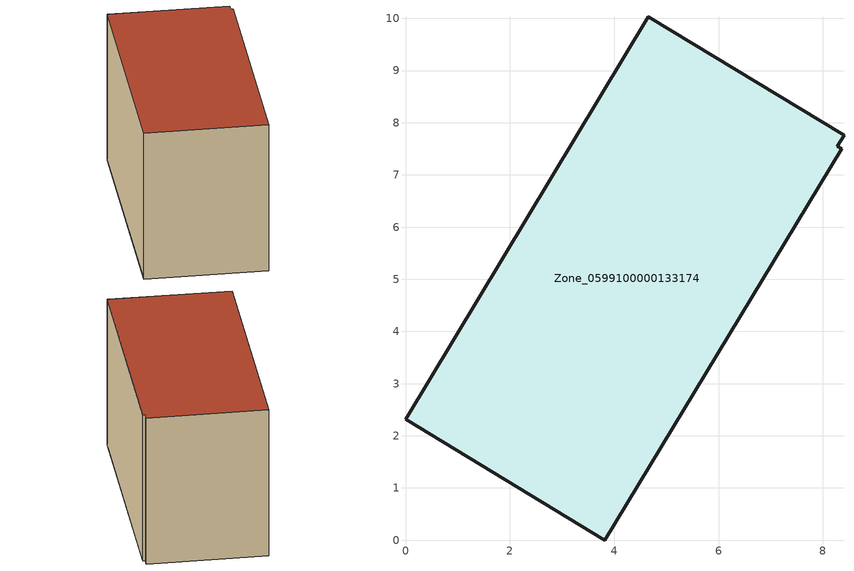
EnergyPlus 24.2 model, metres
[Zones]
Zone_0599100000133174
 floor ground (C_G): 0,2.32 4.65,10.03 8.4,7.76 8.28,7.55 8.37,7.5 3.82,0 z0
 wall outside (C_F): 4.65,10.03 0,2.32 3.82,0 8.37,7.5 8.28,7.55 8.4,7.76 4.65,10.03 z0:5.88
 roof outside (C_R): 0,2.32 3.82,0 8.37,7.5 8.28,7.55 8.4,7.76 4.65,10.03 z5.88
[BUILDING]
Pand.0599100000133174: North Axis=0; Terrain=City; Loads Convergence Tolerance Value=0.04; Temperature Convergence Tolerance Value=0.4; Solar Distribution=FullExterior; Maximum Number of Warmup Days=25; Minimum Number of Warmup Days=1
[Site:Location]
Rotterdam.The.Hague.AP_ZH_NLD Design_Conditions: Latitude=51.96; Longitude=4.45; Time Zone=1; Elevation=-4.5
[SITE:GROUNDTEMPERATURE:BUILDINGSURFACE]
18, 18, 18, 18, 18, 18, 18, 18, 18, 18, 18, 18
[MATERIAL] Thermal Absorptance=0.9; Solar Absorptance=0.7; Visible Absorptance=0.7
Name | Roughness | Thickness | Conductivity | Density | Specific Heat
G.TC.1946-1964 | MediumSmooth | 0.15 | 1 | 540 | 1210
F.TC.1946-1964 | Rough | 0.3 | 0.857143 | 1920 | 840
R.TC.1946-1964 | MediumRough | 0.2 | 0.235294 | 1500 | 1000
[CONSTRUCTION]
C_G: G.TC.1946-1964
C_F: F.TC.1946-1964
C_R: R.TC.1946-1964
[ZONE]
Zone_0599100000133174: Type=1; Multiplier=1; Ceiling Height=Autocalculate; Volume=Autocalculate; Floor Area=autocalculate; Part of Total Floor Area=Yes
[ZONEINFILTRATION:DESIGNFLOWRATE]
Infil_Zone_0599100000133174: Zone or ZoneList or Space or SpaceList=Zone_0599100000133174; Schedule=AlwaysOn; Design Flow Rate Calculation Method=Flow/Area; Flow Rate per Floor Area=0.003; Constant Term Coefficient=1; Temperature Term Coefficient=0; Velocity Term Coefficient=0; Velocity Squared Term Coefficient=0
[HVACTEMPLATE:ZONE:IDEALLOADSAIRSYSTEM]
Zone_0599100000133174: Maximum Heating Supply Air Temperature=50; Minimum Cooling Supply Air Temperature=13; Maximum Heating Supply Air Humidity Ratio=0.0156; Minimum Cooling Supply Air Humidity Ratio=0.0077; Heating Limit=NoLimit; Cooling Limit=NoLimit; Dehumidification Control Type=ConstantSensibleHeatRatio; Cooling Sensible Heat Ratio=0.7; Dehumidification Setpoint=60; Humidification Control Type=None; Humidification Setpoint=30; Outdoor Air Method=None; Outdoor Air Flow Rate per Person=0.00944; Outdoor Air Flow Rate per Zone Floor Area=0; Outdoor Air Flow Rate per Zone=0; Demand Controlled Ventilation Type=None; Outdoor Air Economizer Type=NoEconomizer; Heat Recovery Type=None; Sensible Heat Recovery Effectiveness=0.7; Latent Heat Recovery Effectiveness=0.65
[ZONECONTROL:THERMOSTAT]
ThermostatControl_Zone_0599100000133174: Zone or ZoneList=Zone_0599100000133174; Control Type Schedule=DualSetpointControlType; Control 1=Thermostat_Zone_0599100000133174; Temperature Difference Between Cutout And Setpoint=0
[THERMOSTATSETPOINT:DUALSETPOINT]
Thermostat_Zone_0599100000133174: Heating Setpoint Temperature Schedule=HeatingSetpoint_Zone_0599100000133174; Cooling Setpoint Temperature Schedule=CoolingSetpoint_Zone_0599100000133174
[SCHEDULE:COMPACT]
HeatingSetpoint_Zone_0599100000133174: Through: 12/31, For: AllDays, Until: 24:00, 21
CoolingSetpoint_Zone_0599100000133174: Through: 12/31, For: AllDays, Until: 24:00, 24
DualSetpointControlType: Through: 12/31, For: AllDays, Until: 24:00, 4
AlwaysOn: Through: 12/31, For: AllDays, Until: 24:00, 1
